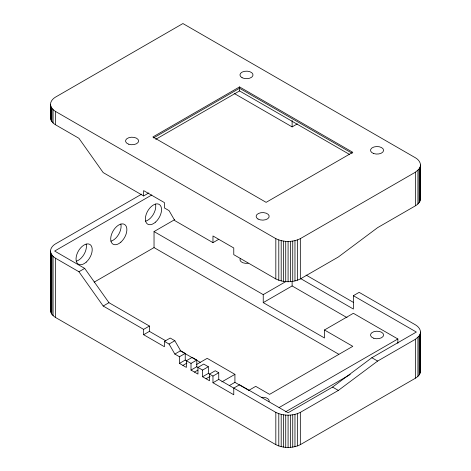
<?xml version="1.0" encoding="UTF-8"?>
<svg xmlns="http://www.w3.org/2000/svg" width="471" height="471" viewBox="0 0 471 471"><rect width="100%" height="100%" fill="white"/><g stroke="black" fill="none" stroke-linecap="round" stroke-linejoin="round"><path stroke-width="0.71" d="M148.83 192.945L143.631 195.948L103.19 172.592L78.922 138.303L55.354 124.697C52.876 123.155 50.568 120.706 50.521 117.62L50.521 104.279C50.568 101.188 52.876 98.739 55.354 97.203L182.919 23.55L415.646 157.915C418.124 159.451 420.432 161.9 420.479 164.985L420.479 198.615C420.432 201.7 418.124 204.149 415.646 205.692L377.636 227.634L338.343 256.989L300.333 278.938C292.774 282.677 283.383 282.677 275.823 278.938L233.769 254.658L233.769 247.981L212.969 235.977L212.969 242.647L218.744 239.309M300.963 278.773L353.368 309.029L353.368 295.688L359.143 292.35L415.646 324.972C418.124 326.509 420.432 328.964 420.479 332.049L420.479 371.013C420.432 374.098 418.124 376.547 415.646 378.089L300.333 444.659C292.774 448.398 283.383 448.398 275.823 444.659L55.354 317.377C52.876 315.835 50.568 313.386 50.521 310.301L50.521 251.055C50.568 247.97 52.876 245.515 55.354 243.978L141.671 194.146M420.32 199.969L420.479 164.985M420.32 372.367L420.479 332.049M50.521 104.279C50.568 107.364 52.876 109.814 55.354 111.35L275.823 238.638C283.383 242.377 292.774 242.377 300.333 238.638L415.646 172.062L419.108 168.965L420.32 166.345M218.744 379.414L218.744 372.744L212.969 376.082L212.969 382.752L218.744 379.414L275.823 412.372C283.383 416.111 292.774 416.111 300.333 412.372L338.343 390.424L377.636 361.069L415.646 339.126L419.108 336.023L420.32 333.403M212.969 382.752L233.769 394.763L233.769 388.086L239.545 384.754L288.081 412.773L332.567 387.091L371.855 357.73L416.346 332.049L353.368 295.688M239.545 86.929L152.875 136.967L266.121 202.347L352.791 152.31L239.545 86.929L239.545 90.932L349.405 154.364M153.517 137.932L239.545 88.265L352.155 153.281M155.742 139.316L239.545 90.932M151.809 194.965L54.654 251.055L84.698 268.399L108.966 302.694L149.413 326.044L149.413 331.378L165.798 340.839M234.187 93.446L292.12 126.893L297.325 123.891M50.521 251.055C50.568 254.14 52.876 256.589 55.354 258.132L78.922 271.738L84.698 268.399M338.773 354.245L154.035 247.587L154.035 231.573L174.759 219.61M94.153 282.158L154.035 247.587M78.922 271.738L103.19 306.026L108.966 302.694M103.19 306.026L143.631 329.376L149.413 326.044M143.631 329.376L143.631 334.716L149.413 331.378M143.631 334.716L164.432 346.727L164.432 341.387L170.208 338.054L174.835 340.721L180.611 350.73L185.233 353.397L185.233 360.068L179.457 363.406L179.457 356.735L185.233 353.397M164.432 341.387L169.054 344.054L174.835 340.721M154.035 231.573L263.236 294.622L285.844 281.57M263.236 294.622L263.236 302.623L292.12 285.95L347.056 317.66M169.054 344.054L174.835 354.062L180.611 350.73M182.919 365.408L186.963 363.07M191.008 363.406L196.79 360.068L196.79 366.738L191.008 370.076L191.008 363.406L185.233 360.068M196.613 364.442L207.187 358.337L234.923 374.345L234.923 382.352L248.788 390.359M194.476 372.078L197.944 370.076M202.565 370.076L208.347 366.738L208.347 373.415L202.565 376.747L202.565 370.076L196.79 366.738M206.033 378.749L210.078 376.411M221.853 381.893L234.923 374.345M263.236 302.623L324.478 337.984L324.478 329.977L353.368 313.303L397.86 338.985L397.86 343.353M229.324 385.584L234.923 382.352M248.876 390.306L255.724 386.355L269.589 394.362L352.791 346.326L324.478 329.977M279.115 407.545L397.86 338.985M285.461 411.884L350.236 374.486M306.109 275.076L353.462 302.411M212.969 242.647L174.835 220.628L169.054 210.625L164.432 207.952L164.432 202.618L143.631 190.608L143.631 195.948M371.855 357.73L377.636 361.069M332.567 387.091L338.343 390.424M196.79 360.068L192.168 357.401L186.386 360.733L186.386 367.409L179.457 363.406M208.347 366.738L203.719 364.071L197.944 367.409L197.944 374.08L191.008 370.076M218.744 372.744L215.276 370.742L209.501 374.08L209.501 380.751L202.565 376.747M180.034 350.66L200.24 362.329M174.835 354.062L179.457 356.735M208.347 373.415L212.969 376.082M419.861 167.676L419.861 201.305M419.861 334.74L419.861 373.697M419.108 168.965L419.108 202.589M419.108 336.023L419.108 374.987M417.924 170.349L417.924 203.978M417.924 337.413L417.924 376.37M415.646 172.062L415.646 205.692M415.646 339.126L415.646 378.089M300.333 238.638L300.333 278.938M300.333 412.372L300.333 444.659M297.366 239.951L297.366 280.251M297.366 413.685L297.366 445.978M294.964 240.634L294.964 280.934M294.964 414.368L294.964 446.661M292.738 241.075L292.738 281.37M292.738 414.804L292.738 447.097M292.12 120.488L292.12 126.893M292.12 281.581L292.12 285.95M290.43 241.34L290.43 281.634M290.43 415.069L290.43 447.362M288.081 241.429L288.081 281.723M288.081 415.157L288.081 447.45M285.726 241.34L285.726 281.634M285.726 415.069L285.726 447.362M283.418 241.075L283.418 281.37M283.418 414.804L283.418 447.097M281.193 240.634L281.193 280.934M281.193 414.368L281.193 446.661M278.791 239.951L278.791 280.251M278.791 413.685L278.791 445.978M275.823 238.638L275.823 278.938M275.823 412.372L275.823 444.659M55.354 111.35L55.354 124.697M55.354 258.132L55.354 317.377M53.076 109.637L53.076 122.984M53.076 256.418L53.076 315.664M51.892 108.253L51.892 121.595M51.892 255.029L51.892 314.275M51.139 106.964L51.139 120.311M51.139 253.745L51.139 312.985M50.68 105.634L50.68 118.975M50.68 252.409L50.68 311.655M155.489 204.031A11.439 6.606 -60 0 1 145.586 221.187M120.823 224.043A11.439 6.606 -60 0 1 110.915 241.205M86.158 244.06A11.439 6.606 -60 0 1 76.249 261.217M261.794 397.288A6.535 3.774 0 0 1 269.135 401.522M248.17 263.242A6.535 3.774 0 0 1 240.163 258.62M373.791 338.255A6.535 3.774 0 0 0 383.594 334.981A6.535 3.774 0 0 0 373.791 331.714A6.535 3.774 0 0 0 373.791 338.255M155.548 222.106A11.439 6.606 -60 0 0 159.174 204.385A11.439 6.606 -60 0 0 145.639 216.389A11.439 6.606 -60 0 0 155.548 222.106M120.882 242.123A11.439 6.606 -60 0 0 124.509 224.402A11.439 6.606 -60 0 0 110.973 236.401A11.439 6.606 -60 0 0 120.882 242.123M86.217 262.135A11.439 6.606 -60 0 0 89.843 244.414A11.439 6.606 -60 0 0 76.308 256.418A11.439 6.606 -60 0 0 86.217 262.135M128.807 144.238A6.535 3.774 0 0 0 138.615 140.97A6.535 3.774 0 0 0 128.807 137.703A6.535 3.774 0 0 0 128.807 144.238M242.082 77.715A6.535 3.774 0 0 0 252.868 75.725A6.535 3.774 0 0 0 244.484 71.327A6.535 3.774 0 0 0 242.082 77.715M373.591 153.511A6.535 3.774 0 0 0 383.588 150.443A6.535 3.774 0 0 0 373.986 146.976A6.535 3.774 0 0 0 373.591 153.511M258.031 219.027A6.535 3.774 0 0 0 268.97 217.337A6.535 3.774 0 0 0 260.963 212.715A6.535 3.774 0 0 0 258.031 219.027"/></g></svg>
